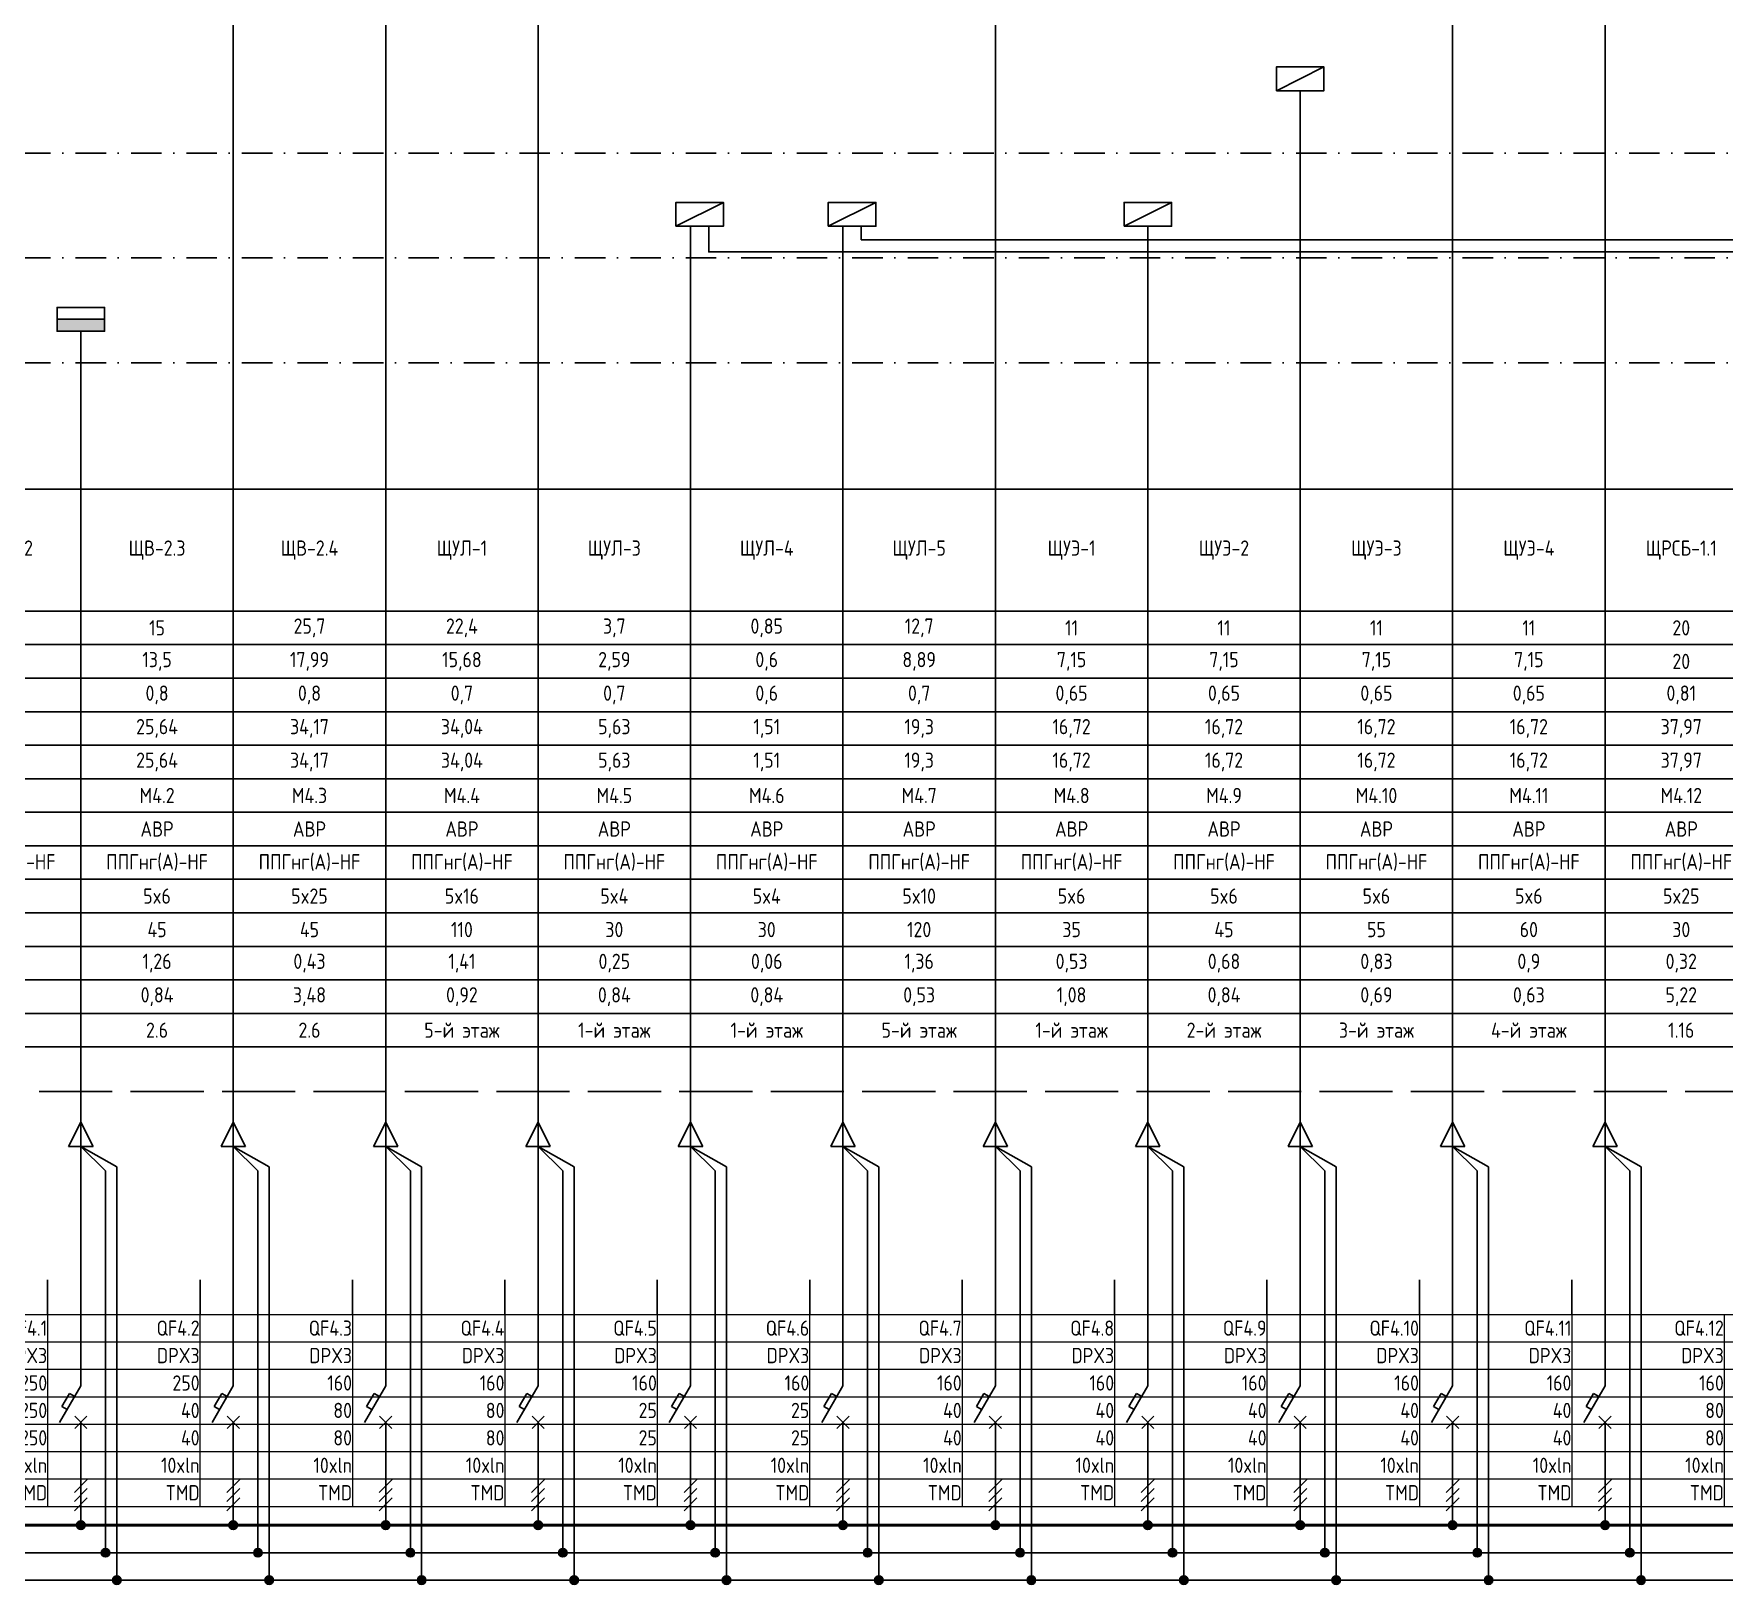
# Model space of a CAD drawing. Header units: millimetres. Extents: x -1221 to 2392, y 143 to 1021.
# Drawn here: x 1899.1 to 2176.3, y 505.9 to 761 of the extents above; entities that cross this region are included whole.
import ezdxf

# ---------------------------------------------------------------- set-up
doc = ezdxf.new("R2010")
doc.units = ezdxf.units.MM
doc.header["$MEASUREMENT"] = 0
doc.linetypes.add('ACAD_ISO02W100', pattern=[15, 12, -3])
doc.linetypes.add('Штрихпунктирная 5 х 2 мм', pattern=[9, 5, -2, 0, -2])
doc.layers.get('Defpoints').update_dxf_attribs({"color": 6})
for name, color, linetype in [('ACM 0.05mm', 1, 'Continuous'), ('ACM 0.35mm', 5, 'Continuous'), ('ACM Text', 7, 'Continuous'), ('EM_Схема L', 7, 'Continuous'), ('EM_Схема N', 4, 'Continuous'), ('EM_Схема PE', 4, 'Continuous'), ('EM_Щиты', 7, 'Continuous')]:
    doc.layers.add(name, color=color, linetype=linetype)
doc.styles.add('Надписи', font='isocpeur.ttf', dxfattribs={"width": 0.85})

# ---------------------------------------------------------------- blocks, each defined once
blk = doc.blocks.new('*U15')
at = {"ltscale": 100}
for points in [[(0, -0.75), (1775.89, -0.75)], [(0, -5.25), (1775.89, -5.25)]]:
    blk.add_lwpolyline(points, dxfattribs=at)
blk = doc.blocks.new('*T44')
at = {"layer": 'Defpoints', "color": 8, "linetype": 'ByBlock', "lineweight": 0, "transparency": 16777216}
for p, q in [((0, 0), (500, 0)), ((0, 0), (0, -31.5)), ((25, 0), (25, -31.5)), ((50, 0), (50, -31.5)), ((75, 0), (75, -31.5)), ((100, 0), (100, -31.5)), ((125, 0), (125, -31.5)), ((150, 0), (150, -31.5)), ((175, 0), (175, -31.5)), ((200, 0), (200, -31.5)), ((225, 0), (225, -31.5)), ((250, 0), (250, -31.5)), ((275, 0), (275, -31.5)), ((300, 0), (300, -31.5)), ((325, 0), (325, -31.5)), ((350, 0), (350, -31.5)), ((375, 0), (375, -31.5)), ((400, 0), (400, -31.5)), ((425, 0), (425, -31.5)), ((450, 0), (450, -31.5)), ((475, 0), (475, -31.5)), ((500, 0), (500, -31.5)), ((0, -4.5), (500, -4.5)), ((0, -9), (500, -9)), ((0, -13.5), (500, -13.5)), ((0, -18), (500, -18)), ((0, -22.5), (500, -22.5)), ((0, -27), (500, -27)), ((0, -31.5), (500, -31.5))]:
    blk.add_line(p, q, dxfattribs=at)
at = {"layer": 'ACM Text', "color": 0, "transparency": 16777216, "char_height": 2.5, "width": 24.88, "attachment_point": 6, "style": 'Надписи'}
for s, insert in [('{\\fISOCPEUR|b0|i0|c0;QF4.1', (24.94, -2.25)), ('{\\fISOCPEUR|b0|i0|c0;QF4.2', (49.94, -2.25)), ('{\\fISOCPEUR|b0|i0|c0;QF4.3', (74.94, -2.25)), ('{\\fISOCPEUR|b0|i0|c0;QF4.4', (99.94, -2.25)), ('{\\fISOCPEUR|b0|i0|c0;QF4.5', (124.94, -2.25)), ('{\\fISOCPEUR|b0|i0|c0;QF4.6', (149.94, -2.25)), ('{\\fISOCPEUR|b0|i0|c0;QF4.7', (174.94, -2.25)), ('{\\fISOCPEUR|b0|i0|c0;QF4.8', (199.94, -2.25)), ('{\\fISOCPEUR|b0|i0|c0;QF4.9', (224.94, -2.25)), ('{\\fISOCPEUR|b0|i0|c0;QF4.10', (249.94, -2.25)), ('{\\fISOCPEUR|b0|i0|c0;QF4.11', (274.94, -2.25)), ('{\\fISOCPEUR|b0|i0|c0;QF4.12', (299.94, -2.25)), ('{\\fISOCPEUR|b0|i0|c0;QF4.13', (324.94, -2.25)), ('{\\fISOCPEUR|b0|i0|c0;QF4.14', (349.94, -2.25)), ('{\\fISOCPEUR|b0|i0|c0;QF4.15', (374.94, -2.25)), ('{\\fISOCPEUR|b0|i0|c0;QF4.16', (399.94, -2.25)), ('{\\fISOCPEUR|b0|i0|c0;QF4.17', (424.94, -2.25)), ('{\\fISOCPEUR|b0|i0|c0;QF4.18', (449.94, -2.25)), ('{\\fISOCPEUR|b0|i0|c0;QF4.19', (474.94, -2.25)), ('{\\fISOCPEUR|b0|i0|c0;QF4.20', (499.94, -2.25)), ('{\\fISOCPEUR|b0|i0|c0;DPX3', (24.94, -6.75)), ('{\\fISOCPEUR|b0|i0|c0;DPX3', (49.94, -6.75)), ('{\\fISOCPEUR|b0|i0|c0;DPX3', (74.94, -6.75)), ('{\\fISOCPEUR|b0|i0|c0;DPX3', (99.94, -6.75)), ('{\\fISOCPEUR|b0|i0|c0;DPX3', (124.94, -6.75)), ('{\\fISOCPEUR|b0|i0|c0;DPX3', (149.94, -6.75)), ('{\\fISOCPEUR|b0|i0|c0;DPX3', (174.94, -6.75)), ('{\\fISOCPEUR|b0|i0|c0;DPX3', (199.94, -6.75)), ('{\\fISOCPEUR|b0|i0|c0;DPX3', (224.94, -6.75)), ('{\\fISOCPEUR|b0|i0|c0;DPX3', (249.94, -6.75)), ('{\\fISOCPEUR|b0|i0|c0;DPX3', (274.94, -6.75)), ('{\\fISOCPEUR|b0|i0|c0;DPX3', (299.94, -6.75)), ('{\\fISOCPEUR|b0|i0|c0;DPX3', (324.94, -6.75)), ('{\\fISOCPEUR|b0|i0|c0;DPX3', (349.94, -6.75)), ('{\\fISOCPEUR|b0|i0|c0;DPX3', (374.94, -6.75)), ('{\\fISOCPEUR|b0|i0|c0;DPX3', (399.94, -6.75)), ('{\\fISOCPEUR|b0|i0|c0;DPX3', (424.94, -6.75)), ('{\\fISOCPEUR|b0|i0|c0;DPX3', (449.94, -6.75)), ('{\\fISOCPEUR|b0|i0|c0;DPX3', (474.94, -6.75)), ('{\\fISOCPEUR|b0|i0|c0;DPX3', (499.94, -6.75)), ('{\\fISOCPEUR|b0|i0|c0;250', (24.94, -11.25)), ('{\\fISOCPEUR|b0|i0|c0;250', (49.94, -11.25)), ('{\\fISOCPEUR|b0|i0|c0;160', (74.94, -11.25)), ('{\\fISOCPEUR|b0|i0|c0;160', (99.94, -11.25)), ('{\\fISOCPEUR|b0|i0|c0;160', (124.94, -11.25)), ('{\\fISOCPEUR|b0|i0|c0;160', (149.94, -11.25)), ('{\\fISOCPEUR|b0|i0|c0;160', (174.94, -11.25)), ('{\\fISOCPEUR|b0|i0|c0;160', (199.94, -11.25)), ('{\\fISOCPEUR|b0|i0|c0;160', (224.94, -11.25)), ('{\\fISOCPEUR|b0|i0|c0;160', (249.94, -11.25)), ('{\\fISOCPEUR|b0|i0|c0;160', (274.94, -11.25)), ('{\\fISOCPEUR|b0|i0|c0;160', (299.94, -11.25)), ('{\\fISOCPEUR|b0|i0|c0;160', (324.94, -11.25)), ('{\\fISOCPEUR|b0|i0|c0;160', (349.94, -11.25)), ('{\\fISOCPEUR|b0|i0|c0;160', (374.94, -11.25)), ('{\\fISOCPEUR|b0|i0|c0;160', (399.94, -11.25)), ('{\\fISOCPEUR|b0|i0|c0;160', (424.94, -11.25)), ('{\\fISOCPEUR|b0|i0|c0;160', (449.94, -11.25)), ('{\\fISOCPEUR|b0|i0|c0;250', (474.94, -11.25)), ('{\\fISOCPEUR|b0|i0|c0;250', (499.94, -11.25)), ('{\\fISOCPEUR|b0|i0|c0;250', (24.94, -15.75)), ('{\\fISOCPEUR|b0|i0|c0;40', (49.94, -15.75)), ('{\\fISOCPEUR|b0|i0|c0;80', (74.94, -15.75)), ('{\\fISOCPEUR|b0|i0|c0;80', (99.94, -15.75)), ('{\\fISOCPEUR|b0|i0|c0;25', (124.94, -15.75)), ('{\\fISOCPEUR|b0|i0|c0;25', (149.94, -15.75)), ('{\\fISOCPEUR|b0|i0|c0;40', (174.94, -15.75)), ('{\\fISOCPEUR|b0|i0|c0;40', (199.94, -15.75)), ('{\\fISOCPEUR|b0|i0|c0;40', (224.94, -15.75)), ('{\\fISOCPEUR|b0|i0|c0;40', (249.94, -15.75)), ('{\\fISOCPEUR|b0|i0|c0;40', (274.94, -15.75)), ('{\\fISOCPEUR|b0|i0|c0;80', (299.94, -15.75)), ('{\\fISOCPEUR|b0|i0|c0;80', (324.94, -15.75)), ('{\\fISOCPEUR|b0|i0|c0;20', (349.94, -15.75)), ('{\\fISOCPEUR|b0|i0|c0;20', (374.94, -15.75)), ('{\\fISOCPEUR|b0|i0|c0;20', (399.94, -15.75)), ('{\\fISOCPEUR|b0|i0|c0;20', (424.94, -15.75)), ('{\\fISOCPEUR|b0|i0|c0;160', (449.94, -15.75)), ('{\\fISOCPEUR|b0|i0|c0;250', (474.94, -15.75)), ('{\\fISOCPEUR|b0|i0|c0;250', (499.94, -15.75)), ('{\\fISOCPEUR|b0|i0|c0;250', (24.94, -20.25)), ('{\\fISOCPEUR|b0|i0|c0;40', (49.94, -20.25)), ('{\\fISOCPEUR|b0|i0|c0;80', (74.94, -20.25)), ('{\\fISOCPEUR|b0|i0|c0;80', (99.94, -20.25)), ('{\\fISOCPEUR|b0|i0|c0;25', (124.94, -20.25)), ('{\\fISOCPEUR|b0|i0|c0;25', (149.94, -20.25)), ('{\\fISOCPEUR|b0|i0|c0;40', (174.94, -20.25)), ('{\\fISOCPEUR|b0|i0|c0;40', (199.94, -20.25)), ('{\\fISOCPEUR|b0|i0|c0;40', (224.94, -20.25)), ('{\\fISOCPEUR|b0|i0|c0;40', (249.94, -20.25)), ('{\\fISOCPEUR|b0|i0|c0;40', (274.94, -20.25)), ('{\\fISOCPEUR|b0|i0|c0;80', (299.94, -20.25)), ('{\\fISOCPEUR|b0|i0|c0;80', (324.94, -20.25)), ('{\\fISOCPEUR|b0|i0|c0;20', (349.94, -20.25)), ('{\\fISOCPEUR|b0|i0|c0;20', (374.94, -20.25)), ('{\\fISOCPEUR|b0|i0|c0;20', (399.94, -20.25)), ('{\\fISOCPEUR|b0|i0|c0;20', (424.94, -20.25)), ('{\\fISOCPEUR|b0|i0|c0;160', (449.94, -20.25)), ('{\\fISOCPEUR|b0|i0|c0;250', (474.94, -20.25)), ('{\\fISOCPEUR|b0|i0|c0;250', (499.94, -20.25)), ('{\\fISOCPEUR|b0|i0|c0;10xln', (24.94, -24.75)), ('{\\fISOCPEUR|b0|i0|c0;10xln', (49.94, -24.75)), ('{\\fISOCPEUR|b0|i0|c0;10xln', (74.94, -24.75)), ('{\\fISOCPEUR|b0|i0|c0;10xln', (99.94, -24.75)), ('{\\fISOCPEUR|b0|i0|c0;10xln', (124.94, -24.75)), ('{\\fISOCPEUR|b0|i0|c0;10xln', (149.94, -24.75)), ('{\\fISOCPEUR|b0|i0|c0;10xln', (174.94, -24.75)), ('{\\fISOCPEUR|b0|i0|c0;10xln', (199.94, -24.75)), ('{\\fISOCPEUR|b0|i0|c0;10xln', (224.94, -24.75)), ('{\\fISOCPEUR|b0|i0|c0;10xln', (249.94, -24.75)), ('{\\fISOCPEUR|b0|i0|c0;10xln', (274.94, -24.75)), ('{\\fISOCPEUR|b0|i0|c0;10xln', (299.94, -24.75)), ('{\\fISOCPEUR|b0|i0|c0;10xln', (324.94, -24.75)), ('{\\fISOCPEUR|b0|i0|c0;10xln', (349.94, -24.75)), ('{\\fISOCPEUR|b0|i0|c0;10xln', (374.94, -24.75)), ('{\\fISOCPEUR|b0|i0|c0;10xln', (399.94, -24.75)), ('{\\fISOCPEUR|b0|i0|c0;10xln', (424.94, -24.75)), ('{\\fISOCPEUR|b0|i0|c0;10xln', (449.94, -24.75)), ('{\\fISOCPEUR|b0|i0|c0;10xln', (474.94, -24.75)), ('{\\fISOCPEUR|b0|i0|c0;10xln', (499.94, -24.75)), ('{\\fISOCPEUR|b0|i0|c0;TMD', (24.94, -29.25)), ('{\\fISOCPEUR|b0|i0|c0;TMD', (49.94, -29.25)), ('{\\fISOCPEUR|b0|i0|c0;TMD', (74.94, -29.25)), ('{\\fISOCPEUR|b0|i0|c0;TMD', (99.94, -29.25)), ('{\\fISOCPEUR|b0|i0|c0;TMD', (124.94, -29.25)), ('{\\fISOCPEUR|b0|i0|c0;TMD', (149.94, -29.25)), ('{\\fISOCPEUR|b0|i0|c0;TMD', (174.94, -29.25)), ('{\\fISOCPEUR|b0|i0|c0;TMD', (199.94, -29.25)), ('{\\fISOCPEUR|b0|i0|c0;TMD', (224.94, -29.25)), ('{\\fISOCPEUR|b0|i0|c0;TMD', (249.94, -29.25)), ('{\\fISOCPEUR|b0|i0|c0;TMD', (274.94, -29.25)), ('{\\fISOCPEUR|b0|i0|c0;TMD', (299.94, -29.25)), ('{\\fISOCPEUR|b0|i0|c0;TMD', (324.94, -29.25)), ('{\\fISOCPEUR|b0|i0|c0; ', (349.94, -29.25)), ('{\\fISOCPEUR|b0|i0|c0; ', (374.94, -29.25)), ('{\\fISOCPEUR|b0|i0|c0; ', (399.94, -29.25)), ('{\\fISOCPEUR|b0|i0|c0; ', (424.94, -29.25)), ('{\\fISOCPEUR|b0|i0|c0;TMD', (449.94, -29.25)), ('{\\fISOCPEUR|b0|i0|c0;TMD', (474.94, -29.25)), ('{\\fISOCPEUR|b0|i0|c0;TMD', (499.94, -29.25))]:
    blk.add_mtext(s, dxfattribs=dict(at, insert=insert))
blk = doc.blocks.new('*U47')
at = {"ltscale": 100, "const_width": 0.5}
blk.add_lwpolyline([(0, -0.75), (500.89, -0.75)], dxfattribs=at)
blk = doc.blocks.new('*T50')
at = {"layer": 'ACM Text', "color": 2, "lineweight": -2, "transparency": 16777216}
for p, q in [((0, 0), (500, 0)), ((0, 0), (0, -91.5)), ((25, 0), (25, -91.5)), ((50, 0), (50, -91.5)), ((75, 0), (75, -91.5)), ((100, 0), (100, -91.5)), ((125, 0), (125, -91.5)), ((150, 0), (150, -91.5)), ((175, 0), (175, -91.5)), ((200, 0), (200, -91.5)), ((225, 0), (225, -91.5)), ((250, 0), (250, -91.5)), ((275, 0), (275, -91.5)), ((300, 0), (300, -91.5)), ((325, 0), (325, -91.5)), ((350, 0), (350, -91.5)), ((375, 0), (375, -91.5)), ((400, 0), (400, -91.5)), ((425, 0), (425, -91.5)), ((450, 0), (450, -91.5)), ((475, 0), (475, -91.5)), ((500, 0), (500, -91.5)), ((0, -20), (500, -20)), ((0, -25.5), (500, -25.5)), ((0, -31), (500, -31)), ((0, -36.5), (500, -36.5)), ((0, -42), (500, -42)), ((0, -47.5), (500, -47.5)), ((0, -53), (500, -53)), ((0, -58.5), (500, -58.5)), ((0, -64), (500, -64)), ((0, -69.5), (500, -69.5)), ((0, -75), (500, -75)), ((0, -80.5), (500, -80.5)), ((0, -86), (500, -86)), ((0, -91.5), (500, -91.5))]:
    blk.add_line(p, q, dxfattribs=at)
at = {"layer": 'ACM Text', "color": 0, "transparency": 16777216, "char_height": 2.5, "width": 24.88, "attachment_point": 5, "style": 'Надписи'}
for s, insert in [('{\\fISOCPEUR|b0|i0|c0;Осв. шахты лифта L1', (337.5, -10)), ('{\\fISOCPEUR|b0|i0|c0;Осв. шахты лифта L3', (362.5, -10)), ('{\\fISOCPEUR|b0|i0|c0;Осв. шахты лифта L4', (387.5, -10)), ('{\\fISOCPEUR|b0|i0|c0;Осв. шахты лифта L5', (412.5, -10)), ('{\\fISOCPEUR|b0|i0|c0;ЩВ-0.2', (12.5, -10)), ('{\\fISOCPEUR|b0|i0|c0;ЩВ-2.3', (37.5, -10)), ('{\\fISOCPEUR|b0|i0|c0;ЩВ-2.4', (62.5, -10)), ('{\\fISOCPEUR|b0|i0|c0;ЩУЛ-1', (87.5, -10)), ('{\\fISOCPEUR|b0|i0|c0;ЩУЛ-3', (112.5, -10)), ('{\\fISOCPEUR|b0|i0|c0;ЩУЛ-4', (137.5, -10)), ('{\\fISOCPEUR|b0|i0|c0;ЩУЛ-5', (162.5, -10)), ('{\\fISOCPEUR|b0|i0|c0;ЩУЭ-1', (187.5, -10)), ('{\\fISOCPEUR|b0|i0|c0;ЩУЭ-2', (212.5, -10)), ('{\\fISOCPEUR|b0|i0|c0;ЩУЭ-3', (237.5, -10)), ('{\\fISOCPEUR|b0|i0|c0;ЩУЭ-4', (262.5, -10)), ('{\\fISOCPEUR|b0|i0|c0;ЩРСБ-1.1', (287.5, -10)), ('{\\fISOCPEUR|b0|i0|c0;ЩРСС-1.1', (312.5, -10)), ('{\\fISOCPEUR|b0|i0|c0;Резерв', (437.5, -10)), ('{\\fISOCPEUR|b0|i0|c0;Резерв', (462.5, -10)), ('{\\fISOCPEUR|b0|i0|c0;Резерв', (487.5, -10)), ('{\\fISOCPEUR|b0|i0|c0;126,3', (12.5, -22.75)), ('{\\fISOCPEUR|b0|i0|c0;15', (37.5, -22.75)), ('{\\fISOCPEUR|b0|i0|c0;25,7', (62.5, -22.75)), ('{\\fISOCPEUR|b0|i0|c0;22,4', (87.5, -22.75)), ('{\\fISOCPEUR|b0|i0|c0;3,7', (112.5, -22.75)), ('{\\fISOCPEUR|b0|i0|c0;0,85', (137.5, -22.75)), ('{\\fISOCPEUR|b0|i0|c0;12,7', (162.5, -22.75)), ('{\\fISOCPEUR|b0|i0|c0;11', (187.5, -22.75)), ('{\\fISOCPEUR|b0|i0|c0;11', (212.5, -22.75)), ('{\\fISOCPEUR|b0|i0|c0;11', (237.5, -22.75)), ('{\\fISOCPEUR|b0|i0|c0;11', (262.5, -22.75)), ('{\\fISOCPEUR|b0|i0|c0;20', (287.5, -22.75)), ('{\\fISOCPEUR|b0|i0|c0;29,61', (312.5, -22.75)), ('{\\fISOCPEUR|b0|i0|c0;0,72', (337.5, -22.75)), ('{\\fISOCPEUR|b0|i0|c0;0,24', (362.5, -22.75)), ('{\\fISOCPEUR|b0|i0|c0;0,24', (387.5, -22.75)), ('{\\fISOCPEUR|b0|i0|c0;0,6', (412.5, -22.75)), ('{\\fISOCPEUR|b0|i0|c0; ', (437.5, -22.75)), ('{\\fISOCPEUR|b0|i0|c0; ', (462.5, -22.75)), ('{\\fISOCPEUR|b0|i0|c0; ', (487.5, -22.75)), ('{\\fISOCPEUR|b0|i0|c0;94,73', (12.5, -28.25)), ('{\\fISOCPEUR|b0|i0|c0;13,5', (37.5, -28.25)), ('{\\fISOCPEUR|b0|i0|c0;17,99', (62.5, -28.25)), ('{\\fISOCPEUR|b0|i0|c0;15,68', (87.5, -28.25)), ('{\\fISOCPEUR|b0|i0|c0;2,59', (112.5, -28.25)), ('{\\fISOCPEUR|b0|i0|c0;0,6', (137.5, -28.25)), ('{\\fISOCPEUR|b0|i0|c0;8,89', (162.5, -28.25)), ('{\\fISOCPEUR|b0|i0|c0;7,15', (187.5, -28.25)), ('{\\fISOCPEUR|b0|i0|c0;7,15', (212.5, -28.25)), ('{\\fISOCPEUR|b0|i0|c0;7,15', (237.5, -28.25)), ('{\\fISOCPEUR|b0|i0|c0;7,15', (262.5, -28.25)), ('{\\fISOCPEUR|b0|i0|c0;20', (287.5, -28.25)), ('{\\fISOCPEUR|b0|i0|c0;29,61', (312.5, -28.25)), ('{\\fISOCPEUR|b0|i0|c0;0,72', (337.5, -28.25)), ('{\\fISOCPEUR|b0|i0|c0;0,24', (362.5, -28.25)), ('{\\fISOCPEUR|b0|i0|c0;0,24', (387.5, -28.25)), ('{\\fISOCPEUR|b0|i0|c0;0,6', (412.5, -28.25)), ('{\\fISOCPEUR|b0|i0|c0; ', (437.5, -28.25)), ('{\\fISOCPEUR|b0|i0|c0; ', (462.5, -28.25)), ('{\\fISOCPEUR|b0|i0|c0; ', (487.5, -28.25)), ('{\\fISOCPEUR|b0|i0|c0;0,8', (12.5, -33.75)), ('{\\fISOCPEUR|b0|i0|c0;0,8', (37.5, -33.75)), ('{\\fISOCPEUR|b0|i0|c0;0,8', (62.5, -33.75)), ('{\\fISOCPEUR|b0|i0|c0;0,7', (87.5, -33.75)), ('{\\fISOCPEUR|b0|i0|c0;0,7', (112.5, -33.75)), ('{\\fISOCPEUR|b0|i0|c0;0,6', (137.5, -33.75)), ('{\\fISOCPEUR|b0|i0|c0;0,7', (162.5, -33.75)), ('{\\fISOCPEUR|b0|i0|c0;0,65', (187.5, -33.75)), ('{\\fISOCPEUR|b0|i0|c0;0,65', (212.5, -33.75)), ('{\\fISOCPEUR|b0|i0|c0;0,65', (237.5, -33.75)), ('{\\fISOCPEUR|b0|i0|c0;0,65', (262.5, -33.75)), ('{\\fISOCPEUR|b0|i0|c0;0,81', (287.5, -33.75)), ('{\\fISOCPEUR|b0|i0|c0;0,85', (312.5, -33.75)), ('{\\fISOCPEUR|b0|i0|c0;0,92', (337.5, -33.75)), ('{\\fISOCPEUR|b0|i0|c0;0,92', (362.5, -33.75)), ('{\\fISOCPEUR|b0|i0|c0;0,92', (387.5, -33.75)), ('{\\fISOCPEUR|b0|i0|c0;0,92', (412.5, -33.75)), ('{\\fISOCPEUR|b0|i0|c0; ', (437.5, -33.75)), ('{\\fISOCPEUR|b0|i0|c0; ', (462.5, -33.75)), ('{\\fISOCPEUR|b0|i0|c0; ', (487.5, -33.75)), ('{\\fISOCPEUR|b0|i0|c0;179,9', (12.5, -39.25)), ('{\\fISOCPEUR|b0|i0|c0;25,64', (37.5, -39.25)), ('{\\fISOCPEUR|b0|i0|c0;34,17', (62.5, -39.25)), ('{\\fISOCPEUR|b0|i0|c0;34,04', (87.5, -39.25)), ('{\\fISOCPEUR|b0|i0|c0;5,63', (112.5, -39.25)), ('{\\fISOCPEUR|b0|i0|c0;1,51', (137.5, -39.25)), ('{\\fISOCPEUR|b0|i0|c0;19,3', (162.5, -39.25)), ('{\\fISOCPEUR|b0|i0|c0;16,72', (187.5, -39.25)), ('{\\fISOCPEUR|b0|i0|c0;16,72', (212.5, -39.25)), ('{\\fISOCPEUR|b0|i0|c0;16,72', (237.5, -39.25)), ('{\\fISOCPEUR|b0|i0|c0;16,72', (262.5, -39.25)), ('{\\fISOCPEUR|b0|i0|c0;37,97', (287.5, -39.25)), ('{\\fISOCPEUR|b0|i0|c0;52,92', (312.5, -39.25)), ('{\\fISOCPEUR|b0|i0|c0;3,56', (337.5, -39.25)), ('{\\fISOCPEUR|b0|i0|c0;1,19', (362.5, -39.25)), ('{\\fISOCPEUR|b0|i0|c0;1,19', (387.5, -39.25)), ('{\\fISOCPEUR|b0|i0|c0;2,97', (412.5, -39.25)), ('{\\fISOCPEUR|b0|i0|c0; ', (437.5, -39.25)), ('{\\fISOCPEUR|b0|i0|c0; ', (462.5, -39.25)), ('{\\fISOCPEUR|b0|i0|c0; ', (487.5, -39.25)), ('{\\fISOCPEUR|b0|i0|c0;179,9', (12.5, -44.75)), ('{\\fISOCPEUR|b0|i0|c0;25,64', (37.5, -44.75)), ('{\\fISOCPEUR|b0|i0|c0;34,17', (62.5, -44.75)), ('{\\fISOCPEUR|b0|i0|c0;34,04', (87.5, -44.75)), ('{\\fISOCPEUR|b0|i0|c0;5,63', (112.5, -44.75)), ('{\\fISOCPEUR|b0|i0|c0;1,51', (137.5, -44.75)), ('{\\fISOCPEUR|b0|i0|c0;19,3', (162.5, -44.75)), ('{\\fISOCPEUR|b0|i0|c0;16,72', (187.5, -44.75)), ('{\\fISOCPEUR|b0|i0|c0;16,72', (212.5, -44.75)), ('{\\fISOCPEUR|b0|i0|c0;16,72', (237.5, -44.75)), ('{\\fISOCPEUR|b0|i0|c0;16,72', (262.5, -44.75)), ('{\\fISOCPEUR|b0|i0|c0;37,97', (287.5, -44.75)), ('{\\fISOCPEUR|b0|i0|c0;52,92', (312.5, -44.75)), ('{\\fISOCPEUR|b0|i0|c0;3,56', (337.5, -44.75)), ('{\\fISOCPEUR|b0|i0|c0;1,19', (362.5, -44.75)), ('{\\fISOCPEUR|b0|i0|c0;1,19', (387.5, -44.75)), ('{\\fISOCPEUR|b0|i0|c0;2,97', (412.5, -44.75)), ('{\\fISOCPEUR|b0|i0|c0; ', (437.5, -44.75)), ('{\\fISOCPEUR|b0|i0|c0; ', (462.5, -44.75)), ('{\\fISOCPEUR|b0|i0|c0; ', (487.5, -44.75)), ('{\\fISOCPEUR|b0|i0|c0;М4.1', (12.5, -50.25)), ('{\\fISOCPEUR|b0|i0|c0;М4.2', (37.5, -50.25)), ('{\\fISOCPEUR|b0|i0|c0;М4.3', (62.5, -50.25)), ('{\\fISOCPEUR|b0|i0|c0;М4.4', (87.5, -50.25)), ('{\\fISOCPEUR|b0|i0|c0;М4.5', (112.5, -50.25)), ('{\\fISOCPEUR|b0|i0|c0;М4.6', (137.5, -50.25)), ('{\\fISOCPEUR|b0|i0|c0;М4.7', (162.5, -50.25)), ('{\\fISOCPEUR|b0|i0|c0;М4.8', (187.5, -50.25)), ('{\\fISOCPEUR|b0|i0|c0;М4.9', (212.5, -50.25)), ('{\\fISOCPEUR|b0|i0|c0;М4.10', (237.5, -50.25)), ('{\\fISOCPEUR|b0|i0|c0;М4.11', (262.5, -50.25)), ('{\\fISOCPEUR|b0|i0|c0;М4.12', (287.5, -50.25)), ('{\\fISOCPEUR|b0|i0|c0;М4.13', (312.5, -50.25)), ('{\\fISOCPEUR|b0|i0|c0;М4.14', (337.5, -50.25)), ('{\\fISOCPEUR|b0|i0|c0;М4.15', (362.5, -50.25)), ('{\\fISOCPEUR|b0|i0|c0;М4.16', (387.5, -50.25)), ('{\\fISOCPEUR|b0|i0|c0;М4.17', (412.5, -50.25)), ('{\\fISOCPEUR|b0|i0|c0; ', (437.5, -50.25)), ('{\\fISOCPEUR|b0|i0|c0; ', (462.5, -50.25)), ('{\\fISOCPEUR|b0|i0|c0; ', (487.5, -50.25)), ('{\\fISOCPEUR|b0|i0|c0;АВР', (12.5, -55.75)), ('{\\fISOCPEUR|b0|i0|c0;АВР', (37.5, -55.75)), ('{\\fISOCPEUR|b0|i0|c0;АВР', (62.5, -55.75)), ('{\\fISOCPEUR|b0|i0|c0;АВР', (87.5, -55.75)), ('{\\fISOCPEUR|b0|i0|c0;АВР', (112.5, -55.75)), ('{\\fISOCPEUR|b0|i0|c0;АВР', (137.5, -55.75)), ('{\\fISOCPEUR|b0|i0|c0;АВР', (162.5, -55.75)), ('{\\fISOCPEUR|b0|i0|c0;АВР', (187.5, -55.75)), ('{\\fISOCPEUR|b0|i0|c0;АВР', (212.5, -55.75)), ('{\\fISOCPEUR|b0|i0|c0;АВР', (237.5, -55.75)), ('{\\fISOCPEUR|b0|i0|c0;АВР', (262.5, -55.75)), ('{\\fISOCPEUR|b0|i0|c0;АВР', (287.5, -55.75)), ('{\\fISOCPEUR|b0|i0|c0;АВР', (312.5, -55.75)), ('{\\fISOCPEUR|b0|i0|c0;АВР', (337.5, -55.75)), ('{\\fISOCPEUR|b0|i0|c0;АВР', (362.5, -55.75)), ('{\\fISOCPEUR|b0|i0|c0;АВР', (387.5, -55.75)), ('{\\fISOCPEUR|b0|i0|c0;АВР', (412.5, -55.75)), ('{\\fISOCPEUR|b0|i0|c0;АВР', (437.5, -55.75)), ('{\\fISOCPEUR|b0|i0|c0;АВР', (462.5, -55.75)), ('{\\fISOCPEUR|b0|i0|c0;АВР', (487.5, -55.75)), ('{\\fISOCPEUR|b0|i0|c0;ППГнг(А)-HF', (12.5, -61.25)), ('{\\fISOCPEUR|b0|i0|c0;ППГнг(А)-HF', (37.5, -61.25)), ('{\\fISOCPEUR|b0|i0|c0;ППГнг(А)-HF', (62.5, -61.25)), ('{\\fISOCPEUR|b0|i0|c0;ППГнг(А)-HF', (87.5, -61.25)), ('{\\fISOCPEUR|b0|i0|c0;ППГнг(А)-HF', (112.5, -61.25)), ('{\\fISOCPEUR|b0|i0|c0;ППГнг(А)-HF', (137.5, -61.25)), ('{\\fISOCPEUR|b0|i0|c0;ППГнг(А)-HF', (162.5, -61.25)), ('{\\fISOCPEUR|b0|i0|c0;ППГнг(А)-HF', (187.5, -61.25)), ('{\\fISOCPEUR|b0|i0|c0;ППГнг(А)-HF', (212.5, -61.25)), ('{\\fISOCPEUR|b0|i0|c0;ППГнг(А)-HF', (237.5, -61.25)), ('{\\fISOCPEUR|b0|i0|c0;ППГнг(А)-HF', (262.5, -61.25)), ('{\\fISOCPEUR|b0|i0|c0;ППГнг(А)-HF', (287.5, -61.25)), ('{\\fISOCPEUR|b0|i0|c0;ППГнг(А)-HF', (312.5, -61.25)), ('{\\fISOCPEUR|b0|i0|c0;ППГнг(А)-HF', (337.5, -61.25)), ('{\\fISOCPEUR|b0|i0|c0;ППГнг(А)-HF', (362.5, -61.25)), ('{\\fISOCPEUR|b0|i0|c0;ППГнг(А)-HF', (387.5, -61.25)), ('{\\fISOCPEUR|b0|i0|c0;ППГнг(А)-HF', (412.5, -61.25)), ('{\\fISOCPEUR|b0|i0|c0; ', (437.5, -61.25)), ('{\\fISOCPEUR|b0|i0|c0; ', (462.5, -61.25)), ('{\\fISOCPEUR|b0|i0|c0; ', (487.5, -61.25)), ('{\\fISOCPEUR|b0|i0|c0;5x120', (12.5, -66.75)), ('{\\fISOCPEUR|b0|i0|c0;5x6', (37.5, -66.75)), ('{\\fISOCPEUR|b0|i0|c0;5x25', (62.5, -66.75)), ('{\\fISOCPEUR|b0|i0|c0;5x16', (87.5, -66.75)), ('{\\fISOCPEUR|b0|i0|c0;5x4', (112.5, -66.75)), ('{\\fISOCPEUR|b0|i0|c0;5x4', (137.5, -66.75)), ('{\\fISOCPEUR|b0|i0|c0;5x10', (162.5, -66.75)), ('{\\fISOCPEUR|b0|i0|c0;5x6', (187.5, -66.75)), ('{\\fISOCPEUR|b0|i0|c0;5x6', (212.5, -66.75)), ('{\\fISOCPEUR|b0|i0|c0;5x6', (237.5, -66.75)), ('{\\fISOCPEUR|b0|i0|c0;5x6', (262.5, -66.75)), ('{\\fISOCPEUR|b0|i0|c0;5x25', (287.5, -66.75)), ('{\\fISOCPEUR|b0|i0|c0;5x25', (312.5, -66.75)), ('{\\fISOCPEUR|b0|i0|c0;3x4', (337.5, -66.75)), ('{\\fISOCPEUR|b0|i0|c0;3x4', (362.5, -66.75)), ('{\\fISOCPEUR|b0|i0|c0;3x4', (387.5, -66.75)), ('{\\fISOCPEUR|b0|i0|c0;3x4', (412.5, -66.75)), ('{\\fISOCPEUR|b0|i0|c0; ', (437.5, -66.75)), ('{\\fISOCPEUR|b0|i0|c0; ', (462.5, -66.75)), ('{\\fISOCPEUR|b0|i0|c0; ', (487.5, -66.75)), ('{\\fISOCPEUR|b0|i0|c0;30', (12.5, -72.25)), ('{\\fISOCPEUR|b0|i0|c0;45', (37.5, -72.25)), ('{\\fISOCPEUR|b0|i0|c0;45', (62.5, -72.25)), ('{\\fISOCPEUR|b0|i0|c0;110', (87.5, -72.25)), ('{\\fISOCPEUR|b0|i0|c0;30', (112.5, -72.25)), ('{\\fISOCPEUR|b0|i0|c0;30', (137.5, -72.25)), ('{\\fISOCPEUR|b0|i0|c0;120', (162.5, -72.25)), ('{\\fISOCPEUR|b0|i0|c0;35', (187.5, -72.25)), ('{\\fISOCPEUR|b0|i0|c0;45', (212.5, -72.25)), ('{\\fISOCPEUR|b0|i0|c0;55', (237.5, -72.25)), ('{\\fISOCPEUR|b0|i0|c0;60', (262.5, -72.25)), ('{\\fISOCPEUR|b0|i0|c0;30', (287.5, -72.25)), ('{\\fISOCPEUR|b0|i0|c0;30', (312.5, -72.25)), ('{\\fISOCPEUR|b0|i0|c0;140', (337.5, -72.25)), ('{\\fISOCPEUR|b0|i0|c0;70', (362.5, -72.25)), ('{\\fISOCPEUR|b0|i0|c0;70', (387.5, -72.25)), ('{\\fISOCPEUR|b0|i0|c0;140', (412.5, -72.25)), ('{\\fISOCPEUR|b0|i0|c0; ', (437.5, -72.25)), ('{\\fISOCPEUR|b0|i0|c0; ', (462.5, -72.25)), ('{\\fISOCPEUR|b0|i0|c0; ', (487.5, -72.25)), ('{\\fISOCPEUR|b0|i0|c0;0,41', (12.5, -77.75)), ('{\\fISOCPEUR|b0|i0|c0;1,26', (37.5, -77.75)), ('{\\fISOCPEUR|b0|i0|c0;0,43', (62.5, -77.75)), ('{\\fISOCPEUR|b0|i0|c0;1,41', (87.5, -77.75)), ('{\\fISOCPEUR|b0|i0|c0;0,25', (112.5, -77.75)), ('{\\fISOCPEUR|b0|i0|c0;0,06', (137.5, -77.75)), ('{\\fISOCPEUR|b0|i0|c0;1,36', (162.5, -77.75)), ('{\\fISOCPEUR|b0|i0|c0;0,53', (187.5, -77.75)), ('{\\fISOCPEUR|b0|i0|c0;0,68', (212.5, -77.75)), ('{\\fISOCPEUR|b0|i0|c0;0,83', (237.5, -77.75)), ('{\\fISOCPEUR|b0|i0|c0;0,9', (262.5, -77.75)), ('{\\fISOCPEUR|b0|i0|c0;0,32', (287.5, -77.75)), ('{\\fISOCPEUR|b0|i0|c0;0,47', (312.5, -77.75)), ('{\\fISOCPEUR|b0|i0|c0;1,85', (337.5, -77.75)), ('{\\fISOCPEUR|b0|i0|c0;0,31', (362.5, -77.75)), ('{\\fISOCPEUR|b0|i0|c0;0,31', (387.5, -77.75)), ('{\\fISOCPEUR|b0|i0|c0;1,54', (412.5, -77.75)), ('{\\fISOCPEUR|b0|i0|c0; ', (437.5, -77.75)), ('{\\fISOCPEUR|b0|i0|c0; ', (462.5, -77.75)), ('{\\fISOCPEUR|b0|i0|c0; ', (487.5, -77.75)), ('{\\fISOCPEUR|b0|i0|c0;25,03', (12.5, -83.25)), ('{\\fISOCPEUR|b0|i0|c0;0,84', (37.5, -83.25)), ('{\\fISOCPEUR|b0|i0|c0;3,48', (62.5, -83.25)), ('{\\fISOCPEUR|b0|i0|c0;0,92', (87.5, -83.25)), ('{\\fISOCPEUR|b0|i0|c0;0,84', (112.5, -83.25)), ('{\\fISOCPEUR|b0|i0|c0;0,84', (137.5, -83.25)), ('{\\fISOCPEUR|b0|i0|c0;0,53', (162.5, -83.25)), ('{\\fISOCPEUR|b0|i0|c0;1,08', (187.5, -83.25)), ('{\\fISOCPEUR|b0|i0|c0;0,84', (212.5, -83.25)), ('{\\fISOCPEUR|b0|i0|c0;0,69', (237.5, -83.25)), ('{\\fISOCPEUR|b0|i0|c0;0,63', (262.5, -83.25)), ('{\\fISOCPEUR|b0|i0|c0;5,22', (287.5, -83.25)), ('{\\fISOCPEUR|b0|i0|c0;5,22', (312.5, -83.25)), ('{\\fISOCPEUR|b0|i0|c0;0,18', (337.5, -83.25)), ('{\\fISOCPEUR|b0|i0|c0;0,36', (362.5, -83.25)), ('{\\fISOCPEUR|b0|i0|c0;0,36', (387.5, -83.25)), ('{\\fISOCPEUR|b0|i0|c0;0,18', (412.5, -83.25)), ('{\\fISOCPEUR|b0|i0|c0; ', (437.5, -83.25)), ('{\\fISOCPEUR|b0|i0|c0; ', (462.5, -83.25)), ('{\\fISOCPEUR|b0|i0|c0; ', (487.5, -83.25)), ('{\\fISOCPEUR|b0|i0|c0;0.12', (12.5, -88.75)), ('{\\fISOCPEUR|b0|i0|c0;2.6', (37.5, -88.75)), ('{\\fISOCPEUR|b0|i0|c0;2.6', (62.5, -88.75)), ('{\\fISOCPEUR|b0|i0|c0;5-й этаж', (87.5, -88.75)), ('{\\fISOCPEUR|b0|i0|c0;1-й этаж', (112.5, -88.75)), ('{\\fISOCPEUR|b0|i0|c0;1-й этаж', (137.5, -88.75)), ('{\\fISOCPEUR|b0|i0|c0;5-й этаж', (162.5, -88.75)), ('{\\fISOCPEUR|b0|i0|c0;1-й этаж', (187.5, -88.75)), ('{\\fISOCPEUR|b0|i0|c0;2-й этаж', (212.5, -88.75)), ('{\\fISOCPEUR|b0|i0|c0;3-й этаж', (237.5, -88.75)), ('{\\fISOCPEUR|b0|i0|c0;4-й этаж', (262.5, -88.75)), ('{\\fISOCPEUR|b0|i0|c0;1.16', (287.5, -88.75)), ('{\\fISOCPEUR|b0|i0|c0;1.16', (312.5, -88.75)), ('{\\fISOCPEUR|b0|i0|c0;-', (337.5, -88.75)), ('{\\fISOCPEUR|b0|i0|c0;-', (362.5, -88.75)), ('{\\fISOCPEUR|b0|i0|c0;-', (387.5, -88.75)), ('{\\fISOCPEUR|b0|i0|c0;-', (412.5, -88.75)), ('{\\fISOCPEUR|b0|i0|c0; ', (437.5, -88.75)), ('{\\fISOCPEUR|b0|i0|c0; ', (462.5, -88.75)), ('{\\fISOCPEUR|b0|i0|c0; ', (487.5, -88.75))]:
    blk.add_mtext(s, dxfattribs=dict(at, insert=insert))
blk = doc.blocks.new('*U23')
h = blk.add_hatch(color=256)
h.dxf.hatch_style = 1
edge = h.paths.add_edge_path()
edge.add_arc((0, 0), 0.7, 0, 360)
for p, q in [((0, 22.87), (0, 38.55)), ((-3.48, 16.86), (0, 22.87)), ((-1.87, 21.64), (-3.12, 19.47)), ((-3.12, 19.47), (-2.25, 18.97)), ((-1, 21.14), (-1.87, 21.64)), ((1, 17.87), (-1, 15.87)), ((-1, 17.87), (1, 15.87)), ((0, 16.87), (0, 0))]:
    blk.add_line(p, q)
for points in [[(-1.06, 5.39), (1.06, 7.51)], [(-1.06, 3.89), (1.06, 6.01)], [(-1.06, 2.39), (1.06, 4.51)]]:
    blk.add_lwpolyline(points)
blk.add_circle((0, 0), 0.7)
at = {"layer": 'Defpoints', "color": 2}
blk.add_lwpolyline([(-5.45, 34.59), (-5.45, 40.26)], dxfattribs=at)
blk = doc.blocks.new('Точка присоединения')
h = blk.add_hatch(color=256)
h.dxf.hatch_style = 1
edge = h.paths.add_edge_path()
edge.add_arc((0, 0), 0.7, 0, 360)
blk.add_circle((0, 0), 0.7)
blk = doc.blocks.new('*U25')
for p, q in [((-2, -4), (0, 0)), ((-2, -4), (0, 0)), ((2, -4), (0, 0)), ((2, -4), (0, 0)), ((-2, -4), (2, -4)), ((-2, -4), (2, -4))]:
    blk.add_line(p, q)
at = {"layer": 'EM_Схема N', "ltscale": 2}
for p, q in [((4.05, -7.98), (0, -4)), ((4.05, -7.98), (4.05, -27.58)), ((4.05, -27.58), (4.05, -66.14)), ((4.05, -66.14), (4.05, -70.64))]:
    blk.add_line(p, q, dxfattribs=at)
at = {"layer": 'EM_Схема PE'}
for p, q in [((0, -4), (5.9, -7.34)), ((5.9, -7.34), (5.9, -75.14))]:
    blk.add_line(p, q, dxfattribs=at)
for p in [(4.05, -70.64), (5.9, -75.14)]:
    blk.add_blockref('Точка присоединения', p)
blk = doc.blocks.new('*U19')
at = {"linetype": 'Continuous'}
h = blk.add_hatch(color=256, dxfattribs=at)
h.dxf.hatch_style = 1
h.paths.add_polyline_path([(-3.9, 1.95), (-3.9, 0), (3.9, 0), (3.9, 1.95)])
for points in [[(-3.9, 0), (3.9, 0), (3.9, 3.9), (-3.9, 3.9)], [(-3.9, 1.95), (3.9, 1.95), (3.9, 0), (-3.9, 0)]]:
    blk.add_lwpolyline(points, close=True, dxfattribs=at)
blk = doc.blocks.new('*U29')
at = {"linetype": 'Continuous'}
blk.add_lwpolyline([(-3.9, 0), (3.9, 0), (3.9, 3.9), (-3.9, 3.9)], close=True, dxfattribs=at)
blk.add_lwpolyline([(3.9, 3.9), (-3.9, 0)])

msp = doc.modelspace()

# ---------------------------------------------------------------- linework, layer by layer
for points in [[(1981.78, 554.89), (1981.78, 992.66)], [(2056.78, 554.89), (2056.78, 992.66)], [(1931.78, 554.89), (1931.78, 851.63)], [(1956.78, 554.89), (1956.78, 851.63)], [(2156.78, 554.89), (2156.78, 851.67)], [(2131.78, 554.89), (2131.78, 801.67)], [(2106.78, 554.89), (2106.78, 751.67)], [(2006.78, 554.89), (2006.78, 729.45)], [(2031.78, 554.89), (2031.78, 729.45)], [(2081.78, 554.89), (2081.78, 729.45)], [(1906.78, 554.89), (1906.78, 712.23)]]:
    msp.add_lwpolyline(points)
at = {"layer": 'ACM 0.05mm', "color": 7, "linetype": 'Штрихпунктирная 5 х 2 мм'}
for points in [[(586.41, 741.46), (2391.94, 741.46)], [(586.41, 724.24), (2391.94, 724.24)], [(586.41, 707.02), (2391.94, 707.02)]]:
    msp.add_lwpolyline(points, dxfattribs=at)
at = {"layer": 'ACM 0.35mm', "color": 1, "linetype": 'ACAD_ISO02W100'}
msp.add_lwpolyline([(1420.88, 587.48), (1420.88, 502.34), (1792.72, 502.34), (1792.72, 456.72), (1925.04, 456.72), (1925.04, 502.34), (2391.94, 502.34), (2391.94, 587.48), (1420.88, 587.48)], dxfattribs=at)
at = {"layer": 'ACM Text'}
for points in [[(2009.78, 729.45), (2009.78, 729.45), (2009.78, 725.24), (2256.78, 725.24), (2256.78, 554.4)], [(2034.78, 729.45), (2034.78, 729.45), (2034.78, 727.24), (2281.78, 727.24), (2281.78, 553.89)]]:
    msp.add_lwpolyline(points, dxfattribs=at)

# ---------------------------------------------------------------- block references
for name, p in [('*T50', (1881.78, 686.31)), ('*U25', (1906.78, 582.48)), ('*U25', (1931.78, 582.48)), ('*U25', (1956.78, 582.48)), ('*U25', (1981.78, 582.48)), ('*U25', (2006.78, 582.48)), ('*U25', (2031.78, 582.48)), ('*U25', (2056.78, 582.48)), ('*U25', (2081.78, 582.48)), ('*U25', (2106.78, 582.48)), ('*U25', (2131.78, 582.48)), ('*U25', (2156.78, 582.48)), ('*T44', (1876.32, 550.93))]:
    msp.add_blockref(name, p)
at = {"layer": 'EM_Схема L'}
for name, p in [('*U23', (1906.78, 516.34)), ('*U23', (1931.78, 516.34)), ('*U23', (1956.78, 516.34)), ('*U23', (1981.78, 516.34)), ('*U23', (2006.78, 516.34)), ('*U23', (2031.78, 516.34)), ('*U23', (2056.78, 516.34)), ('*U23', (2081.78, 516.34)), ('*U23', (2106.78, 516.34)), ('*U23', (2131.78, 516.34)), ('*U23', (2156.78, 516.34)), ('*U47', (1886.05, 517.09))]:
    msp.add_blockref(name, p, dxfattribs=at)
at = {"layer": 'EM_Схема N', "linetype": 'Continuous'}
msp.add_blockref('*U15', (611.05, 512.59), dxfattribs=at)
at = {"layer": 'EM_Щиты'}
for name, p in [('*U29', (2106.78, 751.67)), ('*U29', (2008.28, 729.45)), ('*U29', (2033.28, 729.45)), ('*U29', (2081.78, 729.45)), ('*U19', (1906.78, 712.23))]:
    msp.add_blockref(name, p, dxfattribs=at)

doc.saveas('drawing.dxf')
